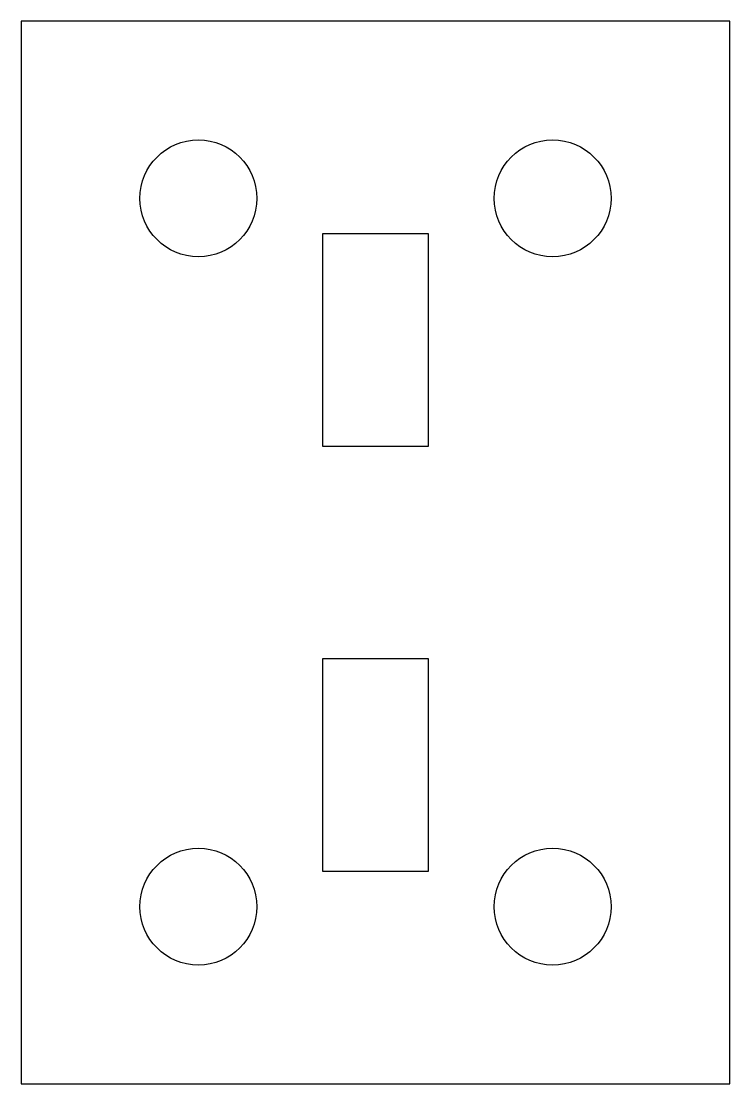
# Model space of a CAD drawing. Header units: millimetres. Extents: x -10 to 10, y -15 to 15.
import ezdxf

# ---------------------------------------------------------------- set-up
doc = ezdxf.new("R2010")
doc.units = ezdxf.units.MM

msp = doc.modelspace()

# ---------------------------------------------------------------- linework, layer by layer
at = {"color": 7, "linetype": 'Continuous', "lineweight": 25}
for p, q in [((10, 15), (-10, 15)), ((-10, 15), (-10, -15)), ((10, -15), (10, 15)), ((1.5, 9), (-1.5, 9)), ((-1.5, 9), (-1.5, 3)), ((1.5, 3), (1.5, 9)), ((-1.5, 3), (1.5, 3)), ((1.5, -3), (-1.5, -3)), ((-1.5, -3), (-1.5, -9)), ((1.5, -9), (1.5, -3)), ((-1.5, -9), (1.5, -9)), ((-10, -15), (10, -15))]:
    msp.add_line(p, q, dxfattribs=at)
for centre in [(-5, 10), (5, 10), (-5, -10), (5, -10)]:
    msp.add_circle(centre, 1.65, dxfattribs=at)

doc.saveas('drawing.dxf')
